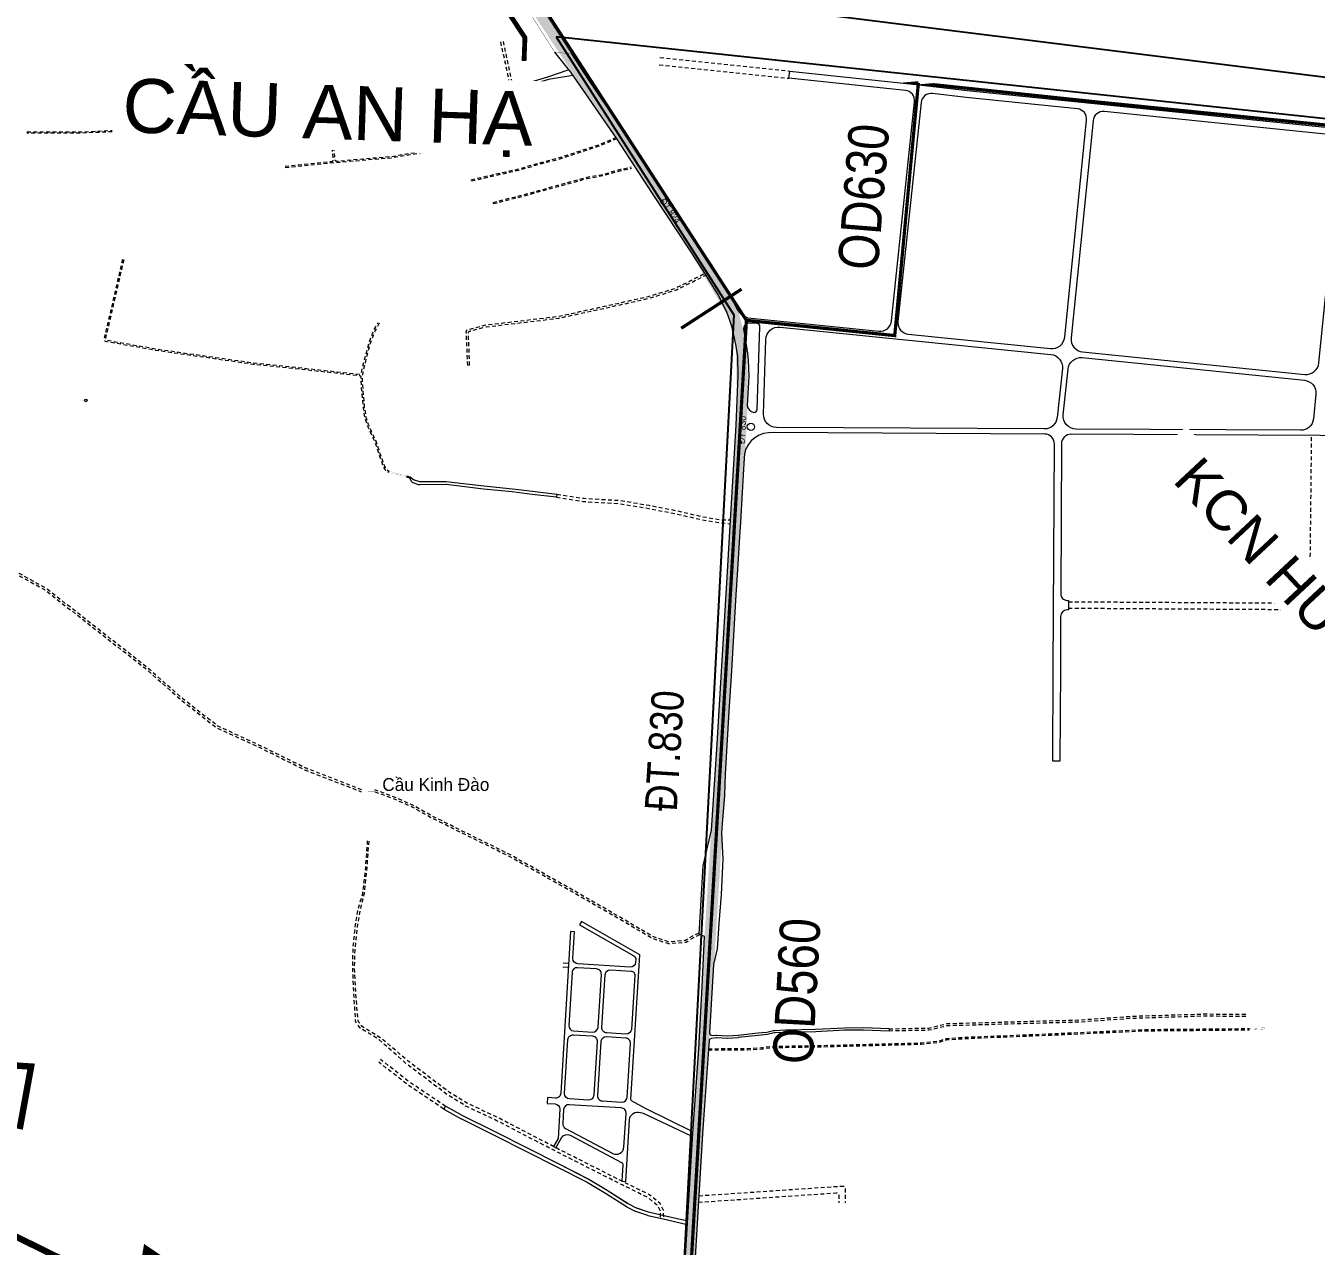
# Model space of a CAD drawing. Header units: metres. Extents: x 556238 to 587446, y 1177111 to 1219372.
# Drawn here: x 574144 to 576151, y 1191403 to 1193301 of the extents above; entities that cross this region are included whole.
import ezdxf
from ezdxf.enums import TextEntityAlignment as Align

# ---------------------------------------------------------------- set-up
doc = ezdxf.new("R2010")
doc.units = ezdxf.units.M
doc.header["$MEASUREMENT"] = 0
for name, pattern in [('ACAD_ISO03W100', [30, 12, -18]), ('DASHED2', [0.375, 0.25, -0.125]), ('Xr_GT Ben Luc$0$ACAD_ISO05W100', [33, 24, -3, 0, -3, 0, -3]), ('Xr_Nen GT$0$MON', [10, 6, -4])]:
    doc.linetypes.add(name, pattern=pattern)
for name, color, linetype in [('CAU', 7, 'Continuous'), ('Diameter_Text', 2, 'Continuous'), ('DUONG GIAO THONG', 7, 'Continuous'), ('VUNG CONG NGHIEP', 8, 'Continuous'), ('VUNG DAN CU', 8, 'Continuous')]:
    doc.layers.add(name, color=color, linetype=linetype)
for name, color, linetype, lineweight in [('CNTV-TEXT', 40, 'Continuous', 20), ('PHL_VUNG CAP NUOC', 4, 'Xr_GT Ben Luc$0$ACAD_ISO05W100', 40), ('Pipe Existing', 1, 'ACAD_ISO03W100', 60), ('PROPOSED PIPE_BWS', 60, 'ACAD_ISO03W100', 60), ('Text ten duong', 150, 'Continuous', 15), ('Xr_Nen GT$0$CAU-CONG', 4, 'Continuous', 0), ('Xr_Nen GT$0$DUONG BT-NEN BT', 38, 'Continuous', 0), ('Xr_Nen GT$0$DUONG NHUA', 38, 'Continuous', 0), ('Xr_Nen GT$0$DUONG_DA', 38, 'Xr_Nen GT$0$MON', 0)]:
    doc.layers.add(name, color=color, linetype=linetype, lineweight=lineweight)
doc.styles.add('ARIAL', font='arial.ttf')
doc.styles.add('CL_G', font='Vhelvcn.ttf')
doc.styles.add('UTM', font='')
doc.styles.add('Xr_Nen GT$0$VN', font='VAPTIMN0.TTF')
doc.styles.get('UTM').set_extended_font_data('UTM Swiss Condensed')

# ---------------------------------------------------------------- blocks, each defined once
blk = doc.blocks.new('GT CHINH')
at = {"layer": 'CAU', "ltscale": 5, "const_width": 7.5}
blk.add_lwpolyline([(9424.3, -5798.8), (9458.1, -5809.2), (9528.4, -5915.5), (9527, -5951.9)], dxfattribs=at)
at = {"layer": 'DUONG GIAO THONG', "color": 9, "ltscale": 5, "const_width": 17.5}
blk.add_lwpolyline([(9498.7, -5797.8), (9676.4, -6066.8), (9792.8, -6244.2), (9852.9, -6346.6), (9865.1, -6395.9), (9866.7, -6477), (9860.2, -6594.1), (9848.5, -6790.9), (9831.1, -7082), (9813.9, -7355.4), (9793.1, -7690), (9781.5, -7882.5)], dxfattribs=at)
at = {"layer": 'CNTV-TEXT', "ltscale": 5, "insert": (9221.6, -6040.5), "char_height": 84, "width": 634.744, "attachment_point": 5, "rotation": 358.0812, "style": 'ARIAL', "bg_fill": 3, "box_fill_scale": 1.2, "bg_fill_color": 256, "bg_fill_transparency": 0}
blk.add_mtext('CẦU AN HẠ', dxfattribs=at)

msp = doc.modelspace()

# ---------------------------------------------------------------- linework, layer by layer
at = {"layer": 'PHL_VUNG CAP NUOC', "color": 13, "ltscale": 5, "const_width": 10}
for points in [[(574111.85788, 1191684.69171), (574151.76085, 1191682.02062), (574134.00486, 1191584.7798)], [(574060.94555, 1191450.74697), (574318.86055, 1191323.39248), (574331.14023, 1191397.66288), (574634.70469, 1191191.84592)]]:
    msp.add_lwpolyline(points, dxfattribs=at)
at = {"layer": 'VUNG CONG NGHIEP', "ltscale": 5}
msp.add_polyline3d([(574968.4648, 1193283.98148, 0), (575245.1203, 1192851.50112, 0), (575111.85104, 1190318.58519, 0), (575253.39272, 1190295.61176, 0), (575386.28389, 1190380.28654, 0), (575683.35594, 1190602.91985, 0), (575925.05713, 1190786.12783, 0), (576285.81645, 1190373.33459, 0), (576495.29941, 1190519.82536, 0), (576933.92469, 1189949.8928, 0), (577436.25331, 1190309.88076, 0), (577914.15724, 1189731.0538, 0), (578703.12572, 1190335.15166, 0), (577503.06235, 1191875.21346, 0), (577484.75939, 1192051.39891, 0), (577758.52696, 1192057.61363, 0), (577835.27834, 1192978.69654, 0), (574968.4648, 1193283.98148, 0)], close=True, dxfattribs=at)
at = {"layer": 'VUNG DAN CU', "ltscale": 5}
msp.add_polyline3d([(576171.29478, 1194062.86072, 0), (576139.88408, 1193981.73164, 0), (576090.51863, 1193944.34935, 0), (576031.75557, 1193920.5625, 0), (575865.72448, 1193893.7297, 0), (575801.54374, 1193888.71932, 0), (575672.34289, 1193871.83299, 0), (575589.47821, 1193844.01562, 0), (575542.75527, 1193815.94214, 0), (575511.33501, 1193803.48937, 0), (575477.20313, 1193801.91292, 0), (575442.84185, 1193801.77912, 0), (575381.57088, 1193803.50896, 0), (575332.40187, 1193775.05186, 0), (575289.38797, 1193735.8623, 0), (575232.16695, 1193680.52798, 0), (575114.09497, 1193568.5519, 0), (575073.51381, 1193535.11918, 0), (575059.69126, 1193517.10282, 0), (575050.84706, 1193464.81906, 0), (575042.84379, 1193395.705, 0), (575036.80167, 1193363.04908, 0), (577506.35166, 1193054.05527, 0)], dxfattribs=at)
at = {"layer": 'Xr_Nen GT$0$CAU-CONG', "flags": 128}
for points, const_width in [([(574892.684, 1193376.273), (574915.142, 1193376.112), (574992.13569, 1193257.72467), (574966.26521, 1193260.23346)], 0.5), ([(574736.478, 1192601.031), (574708.394, 1192608.259), (574707.8955, 1192606.32212), (574735.9795, 1192599.09412)], 0.2), ([(574686.01301, 1192109.95301), (574665.84801, 1192109.85601), (574665.83599, 1192112.35599), (574686.00099, 1192112.45299)], 0.2), ([(576070.492, 1191740.464), (576046.521, 1191739.208), (576046.41635, 1191741.20526), (576070.38735, 1191742.46126)], 0.2)]:
    msp.add_lwpolyline(points, close=True, dxfattribs=dict(at, const_width=const_width))
at = {"layer": 'Xr_Nen GT$0$DUONG BT-NEN BT', "flags": 128}
for points in [[(574994.26868, 1193223.92166), (574956.80145, 1193217.97152), (574935.80891, 1193211.69227), (574898.05342, 1193199.19095), (574824.43814, 1193187.50054), (574735.28113, 1193175.78833), (574734.98698, 1193179.78406), (574823.86386, 1193191.45946), (574897.10485, 1193203.09043), (574934.60685, 1193215.50782), (574955.72796, 1193221.82553), (574987.33569, 1193232.74384)], [(575173.55993, 1191441.35541), (575134.13507, 1191450.34746), (575112.21331, 1191455.42595), (575093.60293, 1191461.72568), (575080.34455, 1191468.48966), (575047.87845, 1191489.0926), (575019.19978, 1191506.53409), (574973.05852, 1191530.03367), (574874.53714, 1191579.75639), (574823.4096, 1191605.26597), (574796.34239, 1191620.22701)]]:
    msp.add_lwpolyline(points, dxfattribs=at)
msp.add_lwpolyline([(575173.55993, 1191441.35541), (575134.14171, 1191450.34595, -0.0008508792), (575134.12844, 1191450.349), (575112.40588, 1191455.38134, -0.024692595), (575112.02609, 1191455.48932), (575093.87876, 1191461.6323, -0.0363532669), (575093.34352, 1191461.85801), (575080.51164, 1191468.40441, -0.0234353195), (575080.18616, 1191468.59017), (575047.91064, 1191489.07217, 0.0047668346), (575047.84586, 1191489.11242), (575019.32859, 1191506.45575, 0.0188391241), (575019.06543, 1191506.60251), (574973.06505, 1191530.03034, 0.0009162101), (574973.05197, 1191530.03697), (574874.54534, 1191579.75225, 0.0011482546), (574874.52892, 1191579.76049), (574823.48503, 1191605.22833, -0.0105360397), (574823.33582, 1191605.30675), (574796.34239, 1191620.22701), (574793.92361, 1191615.85099), (574821.00926, 1191600.87976, 0.0105360397), (574821.15847, 1191600.80134), (574872.28637, 1191575.29159, -0.0011482546), (574872.30279, 1191575.28335), (574970.791, 1191525.57737, -0.0009162101), (574970.80407, 1191525.57074), (575016.62835, 1191502.23259, -0.0188391241), (575016.89151, 1191502.08583), (575045.20704, 1191484.86519, -0.0047668346), (575045.27182, 1191484.82495), (575077.70507, 1191464.24285, 0.0234353195), (575078.03055, 1191464.05709), (575091.39556, 1191457.23871, 0.0363532669), (575091.9308, 1191457.013), (575110.65695, 1191450.67409, 0.024692595), (575111.03674, 1191450.5661), (575133.0083, 1191445.47608, 0.0008508793), (575133.02156, 1191445.47303), (575172.44807, 1191436.48059)], format="xyb", dxfattribs=at)
at = {"layer": 'Xr_Nen GT$0$DUONG NHUA', "flags": 128}
for points in [[(575165.585, 1191316.384), (575173.004, 1191438.918), (575181.379, 1191578.993), (575190.60553, 1191708.67906), (575195.576, 1191806.343), (575199.207, 1191884.437), (575190.951, 1191888.242), (575197.457, 1191994.376), (575210.362, 1192049.688), (575218.446, 1192175.649), (575233.424, 1192425.999), (575239.87, 1192532.026), (575248.465, 1192680.073), (575251.52, 1192757.012), (575251.08222, 1192786.72795), (575248.701, 1192803.127), (575242.46931, 1192832.47371), (575233.687, 1192857.289), (575219.43727, 1192884.85504), (575200.642, 1192914.896), (575178.10918, 1192950.17389), (575118.587, 1193040.527), (575062.46947, 1193126.38958), (574991.324, 1193228.95), (574966.26521, 1193260.23346)], [(574979.14309, 1191837.24282), (574987.6984, 1191836.71368)], [(574979.51348, 1191843.23138), (574988.06296, 1191842.7026)]]:
    msp.add_lwpolyline(points, dxfattribs=at)
for points in [[(574992.13569, 1193257.72467), (575018.095, 1193217.904), (575073.435, 1193137.007), (575073.435, 1193137.007), (575129.986, 1193051.051), (575190.63104, 1192958.43256), (575209.64466, 1192929.81131), (575224.95912, 1192905.39184), (575243.26043, 1192873.95853), (575250.0336, 1192860.0045), (575250.0336, 1192860.0045, 0.1716080733), (575266.92355, 1192846.76694), (575470.58458, 1192826.11161, 0.4131454352), (575490.30221, 1192842.13818), (575526.14722, 1193183.17091, 0.4145358975), (575511.88987, 1193200.75758), (575330.67137, 1193219.60337), (575331.85274, 1193230.81554), (575533.28009, 1193209.59212), (575607.773, 1193200.689), (576256.156, 1193134.41), (576643.07597, 1193095.64353), (576963.38388, 1193062.46198), (577533.64688, 1193004.27532)], [(576350.731, 1192662.752), (575769.59847, 1192665.84228, 0.4143855374), (575754.51888, 1192650.91345), (575753.4142, 1192417.39296, 0.4142135624), (575763.36678, 1192407.34577), (575765.53419, 1192407.33552), (575765.44146, 1192392.40361), (575763.29614, 1192392.41376, 0.4142135624), (575753.24895, 1192382.46117), (575752.86084, 1192300.41798), (575752.032, 1192157.152), (575741.09232, 1192157.2107), (575741.861, 1192300.477), (575743.51911, 1192650.98956, 0.4140416065), (575728.59905, 1192666.0603), (575306.48, 1192668.305, 0.3740200732), (575261.28202, 1192635.46712), (575260.88078, 1192628.81741), (575259.40663, 1192602.74808), (575257.73676, 1192574.76092), (575255.15978, 1192528.90225), (575253.7625, 1192506.7334), (575251.7379, 1192472.12757), (575250.27908, 1192447.37028), (575247.78617, 1192416.10177), (575246.636, 1192389.235), (575241.28205, 1192297.85922), (575237.36396, 1192234.84722), (575231.55842, 1192136.75099), (575230.13952, 1192104.01063), (575226.50374, 1192059.45389), (575225.947, 1192045.383), (575227.597, 1192005.212), (575225.11264, 1191949.58963), (575221.79978, 1191904.59637), (575219.176, 1191865.241), (575213.48131, 1191840.70781), (575210.964, 1191805.768), (575207.0546, 1191734.62742, 0.454877058), (575211.37586, 1191730.42135), (575216.88203, 1191730.8734, -0.0521230395), (575218.64794, 1191730.94551), (575234.84215, 1191729.91847), (575251.49273, 1191730.98573), (575282.54778, 1191734.29636, -0.0002808056), (575282.55728, 1191734.29736), (575296.137, 1191735.72961), (575306.8215, 1191738.1811, -0.0433438782), (575308.27826, 1191738.38476), (575325.36172, 1191739.27858, -0.0108965056), (575325.73198, 1191739.28987), (575350.87818, 1191739.50837), (575372.16819, 1191740.04251), (575417.05047, 1191742.49028, -0.0067973013), (575417.28138, 1191742.49973), (575446.68006, 1191742.78814), (575486.45147, 1191741.27676), (575486.29957, 1191737.27964), (575446.6237, 1191738.7874), (575417.3611, 1191738.50032, 0.0051607247), (575417.2683, 1191738.49622), (575372.37867, 1191736.04804, -0.0073502545), (575372.27586, 1191736.04395), (575350.97441, 1191735.50952, -0.0040986492), (575350.91703, 1191735.50856), (575325.76674, 1191735.29002, 0.0108965056), (575325.57071, 1191735.28405), (575308.48726, 1191734.39023, 0.0433438782), (575307.71603, 1191734.28241), (575297.00215, 1191731.82417, -0.0301239709), (575296.58654, 1191731.75483), (575282.97683, 1191730.31943, 0.0002808056), (575282.9718, 1191730.31889), (575251.90626, 1191727.00715, -0.0105488114), (575251.75912, 1191726.9946), (575235.0662, 1191725.92462, -0.0318472643), (575234.62079, 1191725.92447), (575218.39477, 1191726.95353, 0.0521230394), (575217.45988, 1191726.91535), (575209.77987, 1191725.79413, 0.3568144083), (575206.36373, 1191722.05557), (575205.24, 1191708.769), (575196.3472, 1191578.0131), (575187.97726, 1191438.02276), (575180.55699, 1191315.46764)], [(574736.478, 1192601.031), (574740.63334, 1192599.66378, -0.0798931427), (574741.76155, 1192599.08026), (574746.55539, 1192595.53508, 0.0799564748), (574747.68456, 1192594.95125), (574755.72537, 1192592.30784, 0.0818227803), (574757.01037, 1192592.10793), (574796.9575, 1192592.46526, -0.031525072), (574797.46067, 1192592.43802), (574856.18729, 1192585.52871, 0.0037025984), (574856.24618, 1192585.52223), (574900.55549, 1192580.97335, -0.004998644), (574900.63497, 1192580.96439), (574931.83584, 1192577.12946, 0.0017832339), (574931.86417, 1192577.12608), (574969.69928, 1192572.74944), (574969.12472, 1192567.78256), (574931.2719, 1192572.16125, -0.0017832339), (574931.24357, 1192572.16463), (574900.07462, 1192575.99564, 0.004998644), (574899.99514, 1192576.0046), (574855.69872, 1192580.55215, -0.0037025984), (574855.63983, 1192580.55863), (574797.18984, 1192587.4354, 0.031525072), (574796.68667, 1192587.46264), (574756.23139, 1192587.10076, -0.0818227802), (574754.94639, 1192587.30067), (574746.19113, 1192590.17895, -0.1836133784), (574743.9827, 1192591.96775), (574741.51481, 1192596.21069, 0.1835483274), (574739.30733, 1192597.99917), (574735.9795, 1192599.09412)], [(575181.24348, 1191580.63957), (575107.6535, 1191617.02913), (575085.76152, 1191628.79124, -0.2930988602), (575084.71203, 1191630.67833), (575098.83645, 1191855.7167), (575007.95956, 1191907.70148), (575004.98034, 1191902.49338), (575089.36967, 1191854.21972, -0.2859530054), (575092.37859, 1191848.63454), (575092.104, 1191844.27399, -0.4138864382), (575083.62596, 1191836.79202), (575002.01802, 1191841.83947, -0.4140016411), (574994.52678, 1191850.31229), (574997.06541, 1191891.84497), (574991.07659, 1191892.21103), (574975.75711, 1191640.54018, -0.4144992421), (574967.27803, 1191633.04151), (574955.20748, 1191633.78807), (574954.69272, 1191624.78461), (574966.7441, 1191624.04188, -0.4139919501), (574974.23721, 1191615.57096), (574971.45702, 1191569.89768), (574964.49676, 1191557.73094)], [(574989.17274, 1191631.68732, -0.4140016411), (574981.6815, 1191640.16014), (574986.80739, 1191724.02103, -0.4144255154), (574995.28634, 1191731.51769), (575024.77329, 1191729.69392, -0.414540761), (575032.26362, 1191721.2064), (575026.98338, 1191637.35506, -0.4138864395), (575018.50534, 1191629.8731), (574989.17274, 1191631.68732)], [(575077.31194, 1191609.2082, 0.4143649235), (575069.81945, 1191617.68928), (574988.63282, 1191622.69287, 0.4143614861), (574980.15561, 1191615.19609), (574978.82687, 1191593.45762, 0.2939634926), (574983.05963, 1191585.90413), (575056.4483, 1191546.92846, 0.5453072144), (575074.05369, 1191556.78221), (575077.31194, 1191609.2082)], [(574964.49676, 1191557.73094), (574967.99521, 1191555.79091), (574976.92545, 1191571.40124, -0.4050387916), (574990.2959, 1191575.26739), (575070.21362, 1191532.82423, -0.2942410295), (575072.32975, 1191529.04341), (575070.76007, 1191503.78686), (575076.74851, 1191503.41469), (575082.7005, 1191599.18375, -0.488304867), (575099.61973, 1191610.76456), (575103.66475, 1191609.47657), (575178.61548, 1191574.35844)]]:
    msp.add_lwpolyline(points, format="xyb", dxfattribs=at)
for points in [[(575779.39201, 1193172.08844), (575606.56091, 1193189.75558), (575553.87332, 1193196.05261, 0.4183874117), (575536.06223, 1193181.83817), (575500.26497, 1192841.25977, 0.4152824969), (575516.35011, 1192821.47007), (575737.73848, 1192799.01683, 0.4143996725), (575759.65574, 1192816.90935), (575793.6843, 1193154.56706, 0.4137950808)], [(576174.9103, 1193131.65777), (575821.17432, 1193167.81737, 0.4146321679), (575803.62788, 1193153.50464), (575769.60215, 1192815.87503, 0.4140274767), (575787.48331, 1192793.9717), (576133.05834, 1192758.92343, 0.4141998894), (576154.97422, 1192776.80238), (576189.2015, 1193114.12554, 0.4139948066)], [(575281.38714, 1192704.53755), (575285.45551, 1192833.17552, 0.4196755963), (575280.52303, 1192838.33316), (575268.1008, 1192838.4947, 0.4837452275), (575260.18688, 1192828.76173), (575260.52388, 1192827.24358), (575264.67705, 1192801.97404), (575266.37426, 1192791.65099), (575267.39451, 1192780.87584), (575267.9819, 1192755.80286), (575267.42528, 1192738.24334), (575265.76286, 1192710.62013), (575265.76286, 1192710.62013, 0.3196034257), (575276.08849, 1192699.70468), (575276.08849, 1192699.70468, 0.4226301518)], [(575316.84289, 1192832.65795), (575738.05333, 1192789.93873, -0.4157455415), (575755.92239, 1192767.91876), (575747.81536, 1192691.94222, -0.3849358128), (575727.8219, 1192674.06455), (575311.03465, 1192676.28089, -0.4219373271), (575291.15099, 1192696.91283), (575294.83484, 1192813.39224, -0.4347069511)], [(575757.29136, 1192695.92441), (575764.89876, 1192767.21855, -0.412683241), (575786.80392, 1192784.99443), (576132.59599, 1192749.92415, -0.4148262777), (576150.4716, 1192727.96656), (576146.52882, 1192689.88441, -0.3858363066), (576126.5288, 1192671.94435), (575777.07212, 1192673.80265, -0.444110248)], [(574995.64085, 1191737.50723), (575025.16821, 1191735.68096, 0.4138864395), (575033.64625, 1191743.16293), (575038.83281, 1191825.52677, 0.414540761), (575031.34248, 1191834.01429), (575001.66352, 1191835.84993, 0.4144255154), (574993.18456, 1191828.35327), (574988.14961, 1191745.98005, 0.4140016412)], [(575039.63593, 1191742.81037), (575044.8225, 1191825.17422, -0.4138864369), (575053.30054, 1191832.65618), (575085.22946, 1191830.68138, -0.4145407622), (575090.8472, 1191824.31574), (575085.5348, 1191739.95362, -0.4138864382), (575077.05676, 1191732.47165), (575047.12626, 1191734.32285, -0.4145407635)], [(575078.87193, 1191634.14575), (575084.15217, 1191717.9971, 0.4145407622), (575076.66184, 1191726.48461), (575046.73134, 1191728.33581, 0.4138864369), (575038.2533, 1191720.85385), (575032.97306, 1191637.00251, 0.4145407635), (575040.46339, 1191628.51499), (575070.39389, 1191626.66379, 0.4138864382)]]:
    msp.add_lwpolyline(points, format="xyb", close=True, dxfattribs=at)
at = {"layer": 'Xr_Nen GT$0$DUONG NHUA'}
for centre, radius in [((574237.022, 1192718.506), 2), ((575271.45148, 1192677.29842), 5.61488)]:
    msp.add_circle(centre, radius, dxfattribs=at)
at = {"layer": 'Xr_Nen GT$0$DUONG_DA', "flags": 128}
for points in [[(574898.43269, 1193201.90604), (574882.1381, 1193277.75011)], [(574902.34345, 1193202.74624), (574886.04886, 1193278.59031)], [(575130.03639, 1193252.07994), (575331.85274, 1193230.81554)], [(575128.86999, 1193240.58967), (575330.67137, 1193219.60337)], [(574547.05755, 1193081.01007), (574623.43643, 1193088.63116), (574712.79721, 1193096.12477), (574774.23346, 1193106.7025), (574793.84695, 1193111.04698), (574805.49287, 1193116.28997), (574836.32681, 1193125.34913), (574836.0319, 1193133.01287), (574825.51716, 1193187.67189)], [(575062.12734, 1193127.32622), (575035.73943, 1193116.26241), (574992.84841, 1193102.17396), (574970.62762, 1193094.98896), (574940.21264, 1193087.21607), (574910.32289, 1193078.33187), (574832.67075, 1193060.63099)], [(575062.90066, 1193125.48178), (575036.43927, 1193114.38716), (574993.46815, 1193100.27239), (574971.18343, 1193093.06672), (574940.74536, 1193085.28793), (574910.83059, 1193076.39629), (574833.11525, 1193058.68101)], [(574870.23571, 1193026.58075), (574915.2365, 1193037.94819), (574971.01841, 1193053.27697), (575016.68113, 1193065.94632), (575041.63494, 1193070.38401), (575069.08093, 1193078.00783), (575085.30738, 1193081.71249)], [(574870.72554, 1193024.64166), (574915.74644, 1193036.01418), (574971.55074, 1193051.34911), (575017.12456, 1193063.9938), (575042.07867, 1193068.43154), (575069.57142, 1193076.06835), (575085.75255, 1193079.76266)], [(575765.45967, 1192395.33575), (576145.73965, 1192392.97402), (576407.49379, 1192392.57331)], [(575486.39161, 1191740.77569), (575548.08091, 1191742.02592), (575576.67683, 1191748.87339), (575782.51444, 1191754.68484), (575866.07631, 1191760.42881), (575974.75122, 1191763.91321), (576041.4199, 1191763.38479)], [(575486.45239, 1191737.77631), (575548.46503, 1191739.03309), (575577.07269, 1191745.88337), (575782.6597, 1191751.68775), (575866.2273, 1191757.43211), (575974.78741, 1191760.91283), (576041.39613, 1191760.38488)], [(575205.17195, 1191707.76842), (575266.06485, 1191708.25527), (575288.71916, 1191709.46024), (575301.31093, 1191711.45173), (575397.33009, 1191713.19724), (575536.56686, 1191716.81944), (575564.80517, 1191720.06744), (575576.32393, 1191723.91216), (575605.04108, 1191725.71905), (575738.61865, 1191731.13746), (575887.10807, 1191737.74228), (576046.47786, 1191739.20667)], [(575205.23201, 1191709.76897), (575266.00371, 1191710.25484), (575288.50927, 1191711.4519), (575301.13569, 1191713.44887), (575397.28591, 1191715.19676), (575536.42631, 1191718.81646), (575564.36962, 1191722.03053), (575575.93807, 1191725.89184), (575604.93774, 1191727.7165), (575738.53368, 1191733.13566), (575887.05443, 1191739.74187), (576046.45949, 1191741.20659)], [(574793.74082, 1191615.9625), (574738.32922, 1191653.11289), (574692.44805, 1191688.94521)], [(574796.52518, 1191620.1155), (574741.26402, 1191657.16502), (574695.52562, 1191692.88585)]]:
    msp.add_lwpolyline(points, dxfattribs=at)
for points in [[(574145.29534, 1193136.13967), (574232.42596, 1193136.31985, 0.0114704071), (574232.56355, 1193136.32329), (574455.805, 1193147.03537, 0.0084930494), (574455.90669, 1193147.04199), (574614.94956, 1193160.09982, -0.4116261188), (574618.1827, 1193157.38179), (574623.9809, 1193093.67299, 0.4121358768), (574627.21925, 1193090.9554), (574712.4136, 1193098.09962, 0.0217134895), (574712.67194, 1193098.13263), (574773.7771, 1193108.65336, 0.0118712085), (574773.91686, 1193108.68085), (574792.9122, 1193112.88841, 0.0513036355), (574793.49496, 1193113.08185), (574804.60916, 1193118.08546, -0.034327572), (574804.99504, 1193118.22824), (574832.02642, 1193126.17019, 0.3435015405), (574834.17853, 1193129.16389), (574834.04798, 1193132.55655, 0.0379145123), (574833.99618, 1193133.00791), (574823.53625, 1193187.38206)], [(574546.85897, 1193083.00018), (574619.29992, 1193090.22835, 0.4116706455), (574621.98971, 1193093.48543), (574616.3706, 1193155.22629, 0.4116261188), (574613.13747, 1193157.94432), (574456.03649, 1193145.04591, -0.0084930494), (574455.93479, 1193145.0393), (574232.61357, 1193134.32339, -0.0114704071), (574232.47599, 1193134.31995), (574145.29948, 1193134.13968)], [(574293.95186, 1192937.80894), (574265.281, 1192814.19677, 0.4295997039), (574267.67912, 1192810.5651), (574345.58561, 1192796.73691, 0.0083871447), (574345.8506, 1192796.69445), (574497.62514, 1192774.97786, 0.0089623723), (574497.9097, 1192774.94233), (574661.97541, 1192757.44091, -0.3719201466), (574664.65477, 1192754.57856), (574665.18893, 1192741.31594, 0.011544564), (574665.21231, 1192740.9473), (574668.11093, 1192707.49366, 0.0182864485), (574668.1827, 1192706.91311), (574670.5866, 1192691.97606, 0.0406027991), (574670.89586, 1192690.71632), (574674.26633, 1192680.60957, 0.0246012435), (574674.55163, 1192679.87635), (574686.43871, 1192653.27752, -0.0223172865), (574686.70059, 1192652.61349), (574698.68872, 1192617.73033, 0.0218870611), (574698.94499, 1192617.07888), (574700.8046, 1192612.89847, 0.1246160208), (574703.23229, 1192609.81212), (574707.53454, 1192606.49833)], [(574295.90014, 1192937.35706), (574267.70541, 1192815.7977, 0.4295997039), (574270.10354, 1192812.16604), (574345.90211, 1192798.712, 0.0083871447), (574346.1671, 1192798.66953), (574497.87293, 1192776.96277, 0.0089623723), (574498.1575, 1192776.92725), (574662.15308, 1192759.4333, 0.374737634), (574665.38322, 1192761.69481), (574670.82913, 1192783.67201, -0.0043292032), (574670.84206, 1192783.72233), (574677.60284, 1192809.11405, -0.0293027129), (574677.71296, 1192809.44768), (574684.95053, 1192827.7059, -0.0342448966), (574685.12753, 1192828.07623), (574691.58289, 1192839.50061)], [(574830.96896, 1192772.80492), (574829.97637, 1192797.33237, 0.0009837399), (574829.9757, 1192797.34809), (574828.7494, 1192824.96101, -0.3568085733), (574831.77808, 1192829.01974), (574859.18407, 1192835.85055, -0.0313321409), (574859.67666, 1192835.94101), (574972.04251, 1192849.37379, 0.0240517207), (574972.42176, 1192849.43775), (575063.70915, 1192869.38879, 0.0015430993), (575063.73325, 1192869.39413), (575112.0575, 1192880.26844, 0.0187991527), (575112.34816, 1192880.34543), (575154.13278, 1192893.11218, 0.0429914808), (575154.76977, 1192893.36842), (575199.96483, 1192916.23445)], [(574833.96651, 1192772.92622), (574832.97368, 1192797.45957, 0.0009837399), (574832.97301, 1192797.4753), (574831.85529, 1192822.64336, -0.3568085733), (574834.88396, 1192826.70209), (574859.72702, 1192832.89409, -0.0313321409), (574860.2196, 1192832.98456), (574972.54199, 1192846.41214, 0.0240517207), (574972.92124, 1192846.4761), (575064.35873, 1192866.45994, 0.0015430993), (575064.38283, 1192866.46529), (575112.8262, 1192877.3664, 0.0187991527), (575113.11685, 1192877.44339), (575155.25653, 1192890.31862, 0.0429914808), (575155.89352, 1192890.57486), (575201.31917, 1192913.55755)], [(574693.32414, 1192838.51671), (574686.93624, 1192827.21173, 0.0342448966), (574686.75924, 1192826.8414), (574679.61544, 1192808.81972, 0.0293027129), (574679.50532, 1192808.4861), (574672.78539, 1192783.24778, 0.0083497286), (574672.76123, 1192783.15055), (574666.6743, 1192756.77684, 0.0668687794), (574666.59989, 1192755.98146), (574667.18545, 1192741.44257, 0.011544564), (574667.20883, 1192741.07393), (574670.09715, 1192707.7392, 0.0182864485), (574670.16891, 1192707.15865), (574672.53535, 1192692.45446, 0.0406027991), (574672.8446, 1192691.19471), (574676.13246, 1192681.33569, 0.0246012435), (574676.41776, 1192680.60248), (574688.30111, 1192654.012, -0.0223172865), (574688.56298, 1192653.34797), (574700.55168, 1192618.46319, 0.0218870611), (574700.80795, 1192617.81173), (574702.42617, 1192614.17397, 0.1246160208), (574704.85385, 1192611.08762), (574708.75497, 1192608.08279)], [(575765.52177, 1192405.33556), (576122.90859, 1192403.11601, 0.4127065668), (576141.01922, 1192420.91122), (576143.77875, 1192663.85251)], [(574666.38368, 1192112.50478), (574579.48456, 1192146.1566, -0.022170717), (574579.15992, 1192146.29917), (574505.08587, 1192182.82732, 0.0072356453), (574504.98131, 1192182.87701), (574478.45083, 1192195.01859, -0.0012025063), (574478.43336, 1192195.02664), (574442.23479, 1192211.80383, -0.0566718883), (574441.46293, 1192212.27412), (574391.0048, 1192251.47132, -0.0146865809), (574390.82358, 1192251.62083), (574330.35989, 1192304.56522, 0.0137474605), (574330.19052, 1192304.70549), (574174.85809, 1192426.30995, 0.0411882064), (574174.30846, 1192426.67152), (574053.143, 1192492.79308, 0.0044337261), (574053.08043, 1192492.82651), (573983.69594, 1192529.1087, 0.0348362935), (573983.18586, 1192529.33171), (573938.44374, 1192545.28573, 0.0219853541), (573938.1077, 1192545.38915), (573882.69199, 1192559.81066), (573881.93643, 1192556.90737), (573937.22442, 1192542.51909, -0.0219853541), (573937.56046, 1192542.41567), (573981.98115, 1192526.57626, -0.0348362935), (573982.49124, 1192526.35325), (574051.6667, 1192490.18036, -0.0044337261), (574051.72927, 1192490.14694), (574172.65408, 1192424.1567, -0.0411882064), (574173.20371, 1192423.79513), (574328.27625, 1192302.39413, -0.0137474605), (574328.44563, 1192302.25385), (574388.91356, 1192249.30575, 0.0146865809), (574389.09478, 1192249.15624), (574439.89191, 1192209.6957, 0.0566718883), (574440.66377, 1192209.22541), (574477.17838, 1192192.30174, 0.0012025063), (574477.19586, 1192192.29369), (574503.69342, 1192180.16717, -0.0072356453), (574503.79797, 1192180.11748), (574577.95246, 1192143.54967, 0.022170717), (574578.27709, 1192143.4071), (574665.30032, 1192109.70722)], [(574969.02427, 1192567.79625), (575010.73307, 1192561.24829, 0.0242516703), (575011.11864, 1192561.20679), (575067.05262, 1192557.91781, -0.0268448209), (575067.47912, 1192557.86966), (575112.4334, 1192550.33392, -0.0063829602), (575112.53389, 1192550.31576), (575153.9895, 1192542.27342, -0.0087471402), (575154.1264, 1192542.24437), (575195.11867, 1192532.79293, 0.0156425853), (575195.36413, 1192532.74437), (575224.5699, 1192527.90999, 0.030926976), (575225.06168, 1192527.85955), (575239.49879, 1192526.65143)], [(574969.79973, 1192572.73575), (575011.26881, 1192566.22543, 0.0242516703), (575011.65438, 1192566.18393), (575067.6143, 1192562.89342, -0.0268448209), (575068.04079, 1192562.84527), (575113.32298, 1192555.25457, -0.0063829602), (575113.42347, 1192555.2364), (575155.02762, 1192547.16525, -0.0087471402), (575155.16451, 1192547.1362), (575196.08957, 1192537.70026, 0.0156425853), (575196.33503, 1192537.6517), (575225.08102, 1192532.89342, 0.030926976), (575225.5728, 1192532.84298), (575239.94262, 1192532.65482)], [(575191.58948, 1191886.88467), (575181.47956, 1191882.12906, 0.0359614172), (575180.97849, 1191881.84775), (575171.73859, 1191875.74821, -0.1269317173), (575169.84835, 1191875.09874), (575144.18966, 1191873.08199, -0.1009914096), (575142.60217, 1191873.27802), (575117.5499, 1191881.69597, -0.052221028), (575116.79198, 1191882.0422), (575064.62185, 1191912.81013, 0.0028331552), (575064.58267, 1191912.83294), (574986.66639, 1191957.60269, 0.0020342309), (574986.6381, 1191957.61879), (574896.10175, 1192008.66451, 0.0132983927), (574895.91373, 1192008.76403), (574773.13184, 1192069.62632, -0.0139696219), (574772.93447, 1192069.73112), (574744.64426, 1192085.78179, 0.0256277271), (574744.27796, 1192085.96548), (574714.48635, 1192099.04097, 0.0146658954), (574714.26885, 1192099.12892), (574685.48572, 1192109.79649)], [(575190.31252, 1191889.59933), (575180.00711, 1191884.75177, 0.0359614172), (575179.50604, 1191884.47045), (575170.73184, 1191878.67833, -0.1269317174), (575168.8416, 1191878.02887), (575144.5649, 1191876.12073, -0.1009914096), (575142.97741, 1191876.31676), (575118.80327, 1191884.43965, -0.052221028), (575118.04534, 1191884.78588), (575066.1312, 1191915.40284, 0.0028331552), (575066.09202, 1191915.42565), (574988.15041, 1191960.20995, 0.002034231), (574988.12213, 1191960.22605), (574897.50563, 1192011.31697, 0.0132983927), (574897.3176, 1192011.41648), (574774.53933, 1192072.27698, -0.0139696219), (574774.34196, 1192072.38178), (574745.99083, 1192088.46702, 0.0256277271), (574745.62454, 1192088.6507), (574715.61143, 1192101.82341, 0.0146658954), (574715.39394, 1192101.91135), (574686.52828, 1192112.60951)], [(575131.07873, 1191447.77445), (575130.59959, 1191456.53348, 0.1015000908), (575130.19108, 1191458.08815), (575126.79979, 1191464.94573, 0.1064997434), (575125.75157, 1191466.26485), (575111.66473, 1191477.82352, 0.0570090278), (575110.90087, 1191478.31662), (575072.0383, 1191497.53932, -0.0021189043), (575072.00797, 1191497.55448), (574971.7194, 1191548.22294, -0.0027966907), (574971.67957, 1191548.24334), (574875.39319, 1191598.2496, 0.0100692804), (574875.24876, 1191598.32095), (574827.67431, 1191620.64437, -0.0277455051), (574827.2838, 1191620.85478), (574799.83724, 1191637.6705, -0.0247254739), (574799.51074, 1191637.89346), (574735.46349, 1191686.43773, -0.0188331818), (574735.23045, 1191686.62859), (574702.67475, 1191715.407, 0.0025139725), (574702.64448, 1191715.43349), (574692.70341, 1191724.04462, 0.041288322), (574692.17103, 1191724.43385), (574664.47074, 1191741.37039, -0.097499872), (574663.33287, 1191742.41597), (574657.37874, 1191750.5267, -0.1433054161), (574656.61134, 1191752.63832), (574654.15889, 1191790.9623, -0.0040801504), (574654.15525, 1191791.02747), (574651.95843, 1191837.15889, -0.0182800155), (574651.95521, 1191837.45126), (574652.69397, 1191866.38539, -0.019103824), (574652.71343, 1191866.69032), (574656.0185, 1191899.00188, -0.0118169962), (574656.04217, 1191899.18944), (574659.82213, 1191924.33621, -0.034662458), (574659.9422, 1191924.87697), (574667.71043, 1191951.12002, 0.0444593255), (574667.85073, 1191951.81596), (574672.31685, 1191992.22621, 0.0096243292), (574672.33082, 1191992.37955), (574675.47184, 1192036.18798)], [(575136.07127, 1191448.04755), (575135.53611, 1191457.83063, 0.1015000908), (575135.1276, 1191459.38529), (575130.80417, 1191468.12777, 0.1064997434), (575129.75595, 1191469.44688), (575114.39419, 1191482.05165, 0.0570090278), (575113.63034, 1191482.54476), (575074.27409, 1191502.01165, -0.0021189043), (575074.24377, 1191502.02681), (574973.99907, 1191552.67309, -0.0027966907), (574973.95924, 1191552.6935), (574877.60831, 1191602.73328, 0.0100692804), (574877.46388, 1191602.80463), (574830.04963, 1191625.05288, -0.0277455051), (574829.65912, 1191625.26329), (574802.66029, 1191641.8047, -0.0247254739), (574802.33379, 1191642.02765), (574738.56162, 1191690.36344, -0.0138012115), (574738.38942, 1191690.5016), (574705.22433, 1191718.65046, 0.0065946411), (574705.14299, 1191718.71767), (574694.66822, 1191727.14308, 0.031619954), (574694.25517, 1191727.43434), (574667.24433, 1191744.03023, -0.0984158048), (574666.1002, 1191745.09003), (574661.22677, 1191751.81006, -0.1360589726), (574660.47986, 1191753.81268), (574657.4067, 1191789.23942, -0.0088572999), (574657.39695, 1191789.38079), (574655.01623, 1191835.92771, -0.0193511126), (574655.01239, 1191836.23719), (574655.70765, 1191862.67441, -0.01837362), (574655.72617, 1191862.9677), (574659.26873, 1191898.35392, -0.0163602311), (574659.3033, 1191898.61332), (574663.47394, 1191923.62712, -0.0194342613), (574663.53694, 1191923.9315), (574670.08557, 1191950.35472, 0.0349553771), (574670.18176, 1191950.90498), (574674.41866, 1191991.82371, 0.0074901535), (574674.42921, 1191991.94308), (574677.63485, 1192035.64781)], [(575190.54948, 1191481.04416), (575413.61974, 1191496.20142, -0.4289433534), (575417.89027, 1191492.28188), (575418.28678, 1191470.02933)], [(575189.94777, 1191470.98022), (575403.80862, 1191485.51171, -0.4289433534), (575408.07916, 1191481.59218), (575408.28836, 1191469.85117)]]:
    msp.add_lwpolyline(points, format="xyb", dxfattribs=at)

# ---------------------------------------------------------------- texts
at = {"layer": 'Xr_Nen GT$0$CAU-CONG', "insert": (574698.05823, 1192130.88294), "char_height": 20, "attachment_point": 1, "style": 'Xr_Nen GT$0$VN'}
msp.add_mtext_dynamic_manual_height_columns('Caàu Kinh Ñaøo', width=243.9417653, gutter_width=100, heights=[0], dxfattribs=at)
at = {"layer": 'Xr_Nen GT$0$DUONG NHUA', "char_height": 10, "attachment_point": 1, "style": 'Xr_Nen GT$0$VN'}
for s, insert, rotation in [('ÑT 824', (575137.41058, 1193034.06311), 305.55026499), ('ÑT 830', (575251.79551, 1192650.97326), 86.72044008)]:
    msp.add_mtext_dynamic_manual_height_columns(s, width=295.8793586, gutter_width=100, heights=[0], dxfattribs=dict(at, insert=insert, rotation=rotation))

# ---------------------------------------------------------------- next in the draw order: block references
at = {"layer": 'DUONG GIAO THONG'}
msp.add_blockref('GT CHINH', (565391.56753, 1199198.47471), dxfattribs=at)

# ---------------------------------------------------------------- next in the draw order: linework, layer by layer
at = {"layer": 'Pipe Existing', "color": 1, "linetype": 'DASHED2', "ltscale": 500, "const_width": 5, "flags": 128}
for points in [[(575264.5157, 1192843.03497), (574463.232, 1194078.48)], [(575531.99901, 1193212.652), (575495.21206, 1192819.37815), (575264.5157, 1192843.03497)], [(577099.55092, 1193053.23586), (577099.55092, 1193053.23586), (577099.55092, 1193053.23586), (577099.55092, 1193053.23586), (577099.55092, 1193053.23586), (576204.66903, 1193143.06766), (576204.66903, 1193143.06766), (576204.66903, 1193143.06766), (575807.40161, 1193183.06058), (575807.40161, 1193183.06058), (575807.40161, 1193183.06058), (575529.63838, 1193212.44702), (575531.99901, 1193212.652)], [(575264.5157, 1192843.03497), (575165.04453, 1191145.14314)]]:
    msp.add_lwpolyline(points, dxfattribs=at)
at = {"layer": 'PROPOSED PIPE_BWS', "color": 4, "linetype": 'ByBlock', "lineweight": 20, "const_width": 5}
msp.add_lwpolyline([(575163.01861, 1192830.68926), (575256.87851, 1192891.56482)], dxfattribs=at)

# ---------------------------------------------------------------- next in the draw order: texts
at = {"layer": 'CNTV-TEXT', "color": 5, "insert": (576193.98575, 1192341.06799), "char_height": 62.5, "width": 802.4339915, "attachment_point": 5, "rotation": 313, "style": 'ARIAL', "bg_fill": 3, "box_fill_scale": 1.2, "bg_fill_color": 256, "bg_fill_transparency": 0}
msp.add_mtext('KCN HỮU THẠNH', dxfattribs=at)
at = {"layer": 'Diameter_Text', "color": 1, "style": 'UTM'}
for s, rotation, p in [('OD630', 85.37929862, (575487.3176, 1192918.25419, -1.937)), ('OD560', 86.85780562, (575386.1191, 1191683.62929, -1.937))]:
    msp.add_text(s, height=62.5, rotation=rotation, dxfattribs=at).set_placement(p, align=Align.BOTTOM_LEFT)
at = {"layer": 'Text ten duong', "color": 5, "linetype": 'Continuous', "lineweight": 13, "style": 'CL_G'}
msp.add_text('ÑT.830', height=50, rotation=86.4706351, dxfattribs=at).set_placement((575136.82806, 1192173.44873), align=Align.MIDDLE_CENTER)

doc.saveas('drawing.dxf')
